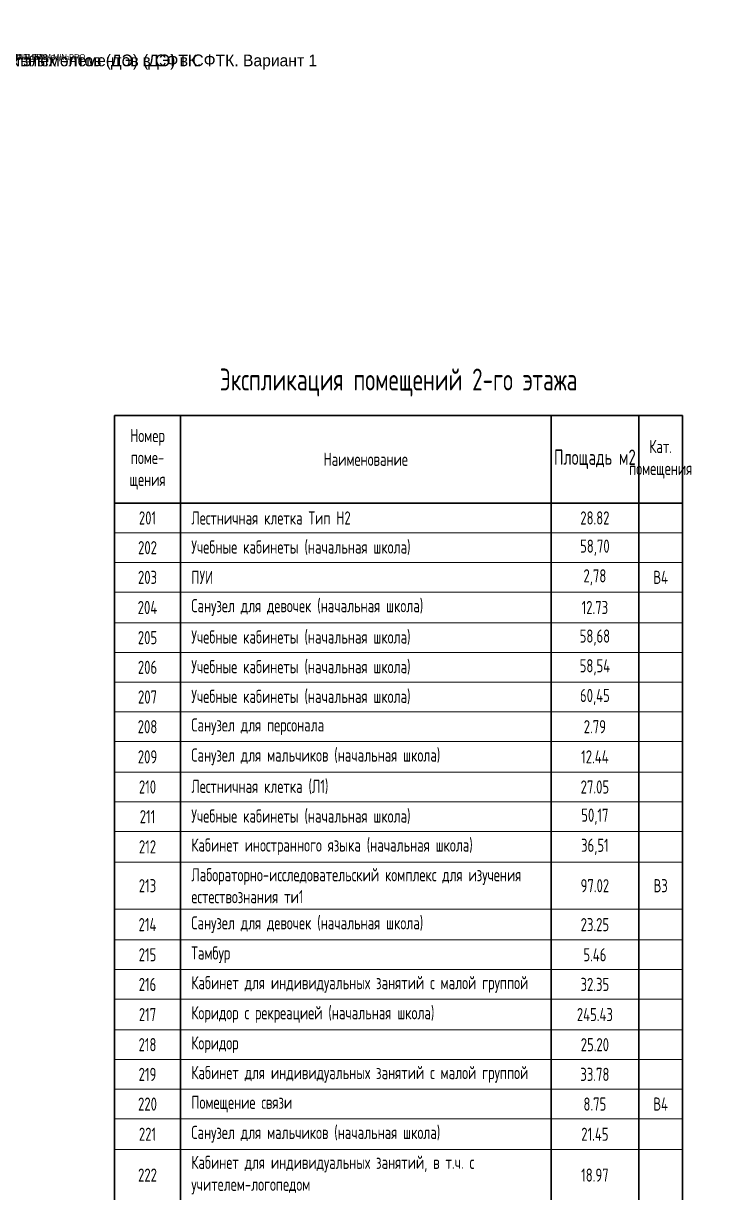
# Model space of a CAD drawing. Header units: millimetres. Extents: x -354900 to 8840672, y 0 to 292181.
# Drawn here: x 3896 to 19847, y 114360 to 141015 of the extents above; entities that cross this region are included whole.
import ezdxf
from ezdxf.enums import TextEntityAlignment as Align

# ---------------------------------------------------------------- set-up
doc = ezdxf.new("R2018")
doc.units = ezdxf.units.MM
doc.header["$MEASUREMENT"] = 0
doc.set_wipeout_variables(frame=1)
doc.layers.get('0').update_dxf_attribs({"color": 250, "lineweight": 9})
doc.layers.add('SG_Непечатный', color=8, linetype='Continuous', lineweight=0, plot=False)
doc.layers.add('SG_Форма', color=7, linetype='Continuous', lineweight=40)
doc.layers.add('АР_Таблицы', color=250, linetype='Continuous')
doc.styles.add('ISOCPEUR', font='isocpeur.ttf', dxfattribs={"width": 0.7})
doc.styles.add('ISOCPEUR_2', font='isocpeur.ttf', dxfattribs={"width": 0.9, "height": 300})
doc.styles.add('SG_Arial_2.5', font='arial.ttf', dxfattribs={"height": 2.5})
doc.styles.get("Standard").update_dxf_attribs({"font": 'isocpeur.ttf'})
doc.styles.add('Архитект', font='isocpeur.ttf', dxfattribs={"width": 0.8, "oblique": 8})

# ---------------------------------------------------------------- blocks, each defined once
blk = doc.blocks.new('*T177')
at = {"layer": 'АР_Таблицы', "color": 0, "linetype": 'ByBlock', "lineweight": 30, "ltscale": 100, "transparency": 16777216}
for p, q in [((0, -1500), (12955, -1500)), ((0, -1500), (0, -39799)), ((1500, -1500), (1500, -39799)), ((9955, -1500), (9955, -39799)), ((0, -3500), (12955, -3500)), ((0, -39123), (12955, -39123)), ((0, -39799), (12955, -39799))]:
    blk.add_line(p, q, dxfattribs=at)
at = {"layer": 'АР_Таблицы', "color": 0, "linetype": 'ByBlock', "lineweight": 30, "ltscale": 500, "transparency": 16777216}
for p, q in [((11955, -1500), (11955, -39799)), ((12955, -1500), (12955, -39799))]:
    blk.add_line(p, q, dxfattribs=at)
at = {"layer": 'АР_Таблицы', "color": 0, "linetype": 'ByBlock', "lineweight": -2, "ltscale": 100, "transparency": 16777216}
for p, q in [((0, -4177), (12955, -4177)), ((0, -4854), (12955, -4854)), ((0, -5531), (12955, -5531)), ((0, -6228), (1500, -6228)), ((9955, -6228), (12955, -6228)), ((0, -6905), (1500, -6905)), ((9955, -6905), (12955, -6905)), ((0, -7582), (1500, -7582)), ((9955, -7582), (12955, -7582)), ((0, -8258), (12955, -8258)), ((0, -8935), (12955, -8935)), ((0, -9632), (12955, -9632)), ((0, -10309), (1500, -10309)), ((11955, -10309), (12955, -10309)), ((0, -10986), (9955, -10986)), ((11955, -10986), (12955, -10986)), ((0, -11683), (1500, -11683)), ((11955, -11683), (12955, -11683)), ((0, -12760), (1500, -12760)), ((11955, -12760), (12955, -12760)), ((0, -13457), (9955, -13457)), ((11955, -13457), (12955, -13457)), ((0, -14134), (12955, -14134)), ((0, -14811), (12955, -14811)), ((0, -15508), (12955, -15508)), ((0, -16185), (12955, -16185)), ((0, -16862), (9955, -16862)), ((11955, -16862), (12955, -16862)), ((0, -17539), (9955, -17539)), ((11955, -17539), (12955, -17539)), ((0, -18236), (9955, -18236)), ((11955, -18236), (12955, -18236)), ((0, -19403), (9955, -19403)), ((11955, -19403), (12955, -19403)), ((0, -20569), (12955, -20569)), ((0, -21246), (12955, -21246)), ((0, -21923), (9955, -21923)), ((11955, -21923), (12955, -21923)), ((0, -22600), (9955, -22600)), ((11955, -22600), (12955, -22600)), ((0, -23297), (9955, -23297)), ((11955, -23297), (12955, -23297)), ((0, -24494), (1500, -24494)), ((11955, -24494), (12955, -24494)), ((0, -25171), (1500, -25171)), ((11955, -25171), (12955, -25171)), ((0, -25848), (1500, -25848)), ((11955, -25848), (12955, -25848)), ((0, -26525), (12955, -26525)), ((0, -27202), (9955, -27202)), ((11955, -27202), (12955, -27202)), ((0, -27879), (9955, -27879)), ((11955, -27879), (12955, -27879)), ((0, -28556), (9955, -28556)), ((11955, -28556), (12955, -28556)), ((0, -29233), (1500, -29233)), ((11955, -29233), (12955, -29233)), ((0, -29909), (1500, -29909)), ((11955, -29909), (12955, -29909)), ((0, -31046), (1500, -31046)), ((11955, -31046), (12955, -31046)), ((0, -31723), (1500, -31723)), ((11955, -31723), (12955, -31723)), ((0, -32400), (1500, -32400)), ((11955, -32400), (12955, -32400)), ((0, -33077), (1500, -33077)), ((11955, -33077), (12955, -33077)), ((0, -33774), (1500, -33774)), ((11955, -33774), (12955, -33774)), ((0, -35001), (1500, -35001)), ((11955, -35001), (12955, -35001)), ((0, -35678), (1500, -35678)), ((11955, -35678), (12955, -35678)), ((0, -36355), (1500, -36355)), ((11955, -36355), (12955, -36355)), ((0, -37052), (1500, -37052)), ((11955, -37052), (12955, -37052)), ((0, -37749), (1500, -37749)), ((11955, -37749), (12955, -37749)), ((0, -38446), (1500, -38446)), ((11955, -38446), (12955, -38446))]:
    blk.add_line(p, q, dxfattribs=at)
at = {"layer": 'АР_Таблицы', "color": 0, "linetype": 'ByBlock', "lineweight": 9, "ltscale": 100, "transparency": 16777216}
for p, q in [((1500, -6228), (9955, -6228)), ((1500, -6905), (9955, -6905)), ((1500, -7582), (9955, -7582)), ((1500, -10309), (11955, -10309)), ((9955, -10986), (11955, -10986)), ((1500, -11683), (11955, -11683)), ((1500, -12760), (11955, -12760)), ((9955, -13457), (11955, -13457)), ((9955, -16862), (11955, -16862)), ((9955, -17539), (11955, -17539)), ((9955, -18236), (11955, -18236)), ((9955, -19403), (11955, -19403)), ((9955, -21923), (11955, -21923)), ((9955, -22600), (11955, -22600)), ((9955, -23297), (11955, -23297)), ((1500, -24494), (11955, -24494)), ((1500, -25171), (11955, -25171)), ((1500, -25848), (11955, -25848)), ((9955, -27202), (11955, -27202)), ((9955, -27879), (11955, -27879)), ((9955, -28556), (11955, -28556)), ((1500, -29233), (11955, -29233)), ((1500, -29909), (11955, -29909)), ((1500, -31046), (11955, -31046)), ((1500, -31723), (11955, -31723)), ((1500, -32400), (11955, -32400)), ((1500, -33077), (11955, -33077)), ((1500, -33774), (11955, -33774)), ((1500, -35001), (11955, -35001)), ((1500, -35678), (11955, -35678)), ((1500, -36355), (11955, -36355)), ((1500, -37052), (11955, -37052)), ((1500, -37749), (11955, -37749)), ((1500, -38446), (11955, -38446))]:
    blk.add_line(p, q, dxfattribs=at)
at = {"layer": 'АР_Таблицы', "ltscale": 100, "transparency": 16777216}
for s, insert, char_height, width, attachment_point, style in [('Экспликация помещений 2-го этажа', (6477, -750), 500, 12854.8, 5, 'ISOCPEUR'), ('Номер поме- щения', (750, -2500), 300, 1400, 5, 'ISOCPEUR'), ('Кат. помещения', (12455, -2500), 300, 900, 5, 'ISOCPEUR'), ('Наименование', (5727, -2500), 300, 8354.8, 5, 'ISOCPEUR'), ('Площадь м2', (10955, -2500), 350, 1900, 5, 'ISOCPEUR'), ('201', (750, -3838), 300, 1223.08, 5, 'ISOCPEUR'), ('Лестничная клетка Тип Н2', (1750, -3838), 300, 7954.8, 4, 'ISOCPEUR'), ('28.82', (10955, -3838), 300, 1500, 5, 'ISOCPEUR'), ('202', (750, -4515), 300, 1223.08, 5, 'ISOCPEUR'), ('Учебные кабинеты (начальная школа)', (1750, -4515), 300, 7954.8, 4, 'ISOCPEUR'), ('58,70', (10955, -4515), 300, 1500, 5, 'ISOCPEUR'), ('203', (750, -5192), 300, 1223.08, 5, 'ISOCPEUR'), ('ПУИ', (1750, -5192), 300, 7954.8, 4, 'ISOCPEUR'), ('2,78', (10955, -5192), 300, 1500, 5, 'ISOCPEUR'), ('{\\C1;В4}', (12455, -5192), 300, 900, 5, 'ISOCPEUR'), ('204', (750, -5879), 300, 1223.08, 5, 'ISOCPEUR'), ('Санузел для девочек (начальная школа)', (1750, -5879), 300, 7954.8, 4, 'ISOCPEUR'), ('12.73', (10955, -5879), 300, 1500, 5, 'ISOCPEUR'), ('{\\Q0;\\W0.7;Учебные кабинеты (начальная школа)}', (1750, -6566), 300, 7954.8, 4, 'Архитект'), ('58,68', (10955, -6566), 300, 1500, 5, 'ISOCPEUR'), ('205', (750, -6566), 300, 1223.08, 5, 'ISOCPEUR'), ('206', (750, -7243), 300, 1223.08, 5, 'ISOCPEUR'), ('{\\Q0;\\W0.7;Учебные кабинеты (начальная школа)}', (1750, -7243), 300, 7954.8, 4, 'Архитект'), ('58,54', (10955, -7243), 300, 1500, 5, 'ISOCPEUR'), ('{\\Q0;\\W0.7;Учебные кабинеты (начальная школа)}', (1750, -7920), 300, 7954.8, 4, 'Архитект'), ('207', (750, -7920), 300, 1223.08, 5, 'ISOCPEUR'), ('60,45', (10955, -7920), 300, 1500, 5, 'ISOCPEUR'), ('208', (750, -8597), 300, 1223.08, 5, 'ISOCPEUR'), ('Санузел для персонала', (1750, -8597), 300, 7954.8, 4, 'ISOCPEUR'), ('2.79', (10955, -8597), 300, 1500, 5, 'ISOCPEUR'), ('Санузел для мальчиков (начальная школа)', (1750, -9284), 300, 7954.8, 4, 'ISOCPEUR'), ('209', (750, -9284), 300, 1223.08, 5, 'ISOCPEUR'), ('12.44', (10955, -9284), 300, 1500, 5, 'ISOCPEUR'), ('210', (750, -9971), 300, 1223.08, 5, 'ISOCPEUR'), ('Лестничная клетка (Л1)', (1750, -9971), 300, 7954.8, 4, 'ISOCPEUR'), ('27.05', (10955, -9971), 300, 1500, 5, 'ISOCPEUR'), ('211', (750, -10648), 300, 1223.08, 5, 'ISOCPEUR'), ('{\\Q0;\\W0.7;Учебные кабинеты (начальная школа)}', (1750, -10648), 300, 7954.8, 4, 'Архитект'), ('50,17', (10955, -10648), 300, 1500, 5, 'ISOCPEUR'), ('212', (750, -11335), 300, 1223.08, 5, 'ISOCPEUR'), ('Кабинет иностранного языка (начальная школа)', (1750, -11335), 300, 7954.8, 4, 'ISOCPEUR'), ('36,51', (10955, -11335), 300, 1500, 5, 'ISOCPEUR'), ('Лабораторно-исследовательский комплекс для изучения естествознания ти1', (1750, -12222), 300, 7954.8, 4, 'ISOCPEUR'), ('213', (750, -12222), 300, 1223.08, 5, 'ISOCPEUR'), ('97.02', (10955, -12222), 300, 1500, 5, 'ISOCPEUR'), ('{\\Q0;\\W0.7;\\C1;В3}', (12455, -12222), 300, 900, 5, 'Архитект'), ('214', (750, -13109), 300, 1223.08, 5, 'ISOCPEUR'), ('Санузел для девочек (начальная школа)', (1750, -13109), 300, 7954.8, 4, 'ISOCPEUR'), ('23.25', (10955, -13109), 300, 1500, 5, 'ISOCPEUR'), ('215', (750, -13796), 300, 1223.08, 5, 'ISOCPEUR'), ('Тамбур', (1750, -13796), 300, 7954.8, 4, 'ISOCPEUR'), ('5.46', (10955, -13796), 300, 1500, 5, 'ISOCPEUR'), ('216', (750, -14473), 300, 1223.08, 5, 'ISOCPEUR'), ('Кабинет для индивидуальных занятий с малой группой', (1750, -14473), 300, 7954.8, 4, 'ISOCPEUR'), ('32.35', (10955, -14473), 300, 1500, 5, 'ISOCPEUR'), ('217', (750, -15159), 300, 1223.08, 5, 'ISOCPEUR'), ('Коридор с рекреацией (начальная школа)', (1750, -15159), 300, 7954.8, 4, 'ISOCPEUR'), ('245.43', (10955, -15159), 300, 1500, 5, 'ISOCPEUR'), ('218', (750, -15846), 300, 1223.08, 5, 'ISOCPEUR'), ('Коридор', (1750, -15846), 300, 7954.8, 4, 'ISOCPEUR'), ('25.20', (10955, -15846), 300, 1500, 5, 'ISOCPEUR'), ('219', (750, -16523), 300, 1223.08, 5, 'ISOCPEUR'), ('Кабинет для индивидуальных занятий с малой группой', (1750, -16523), 300, 7954.8, 4, 'ISOCPEUR'), ('33.78', (10955, -16523), 300, 1500, 5, 'ISOCPEUR'), ('220', (750, -17200), 300, 1223.08, 5, 'ISOCPEUR'), ('Помещение связи', (1750, -17200), 300, 7954.8, 4, 'ISOCPEUR'), ('8.75', (10955, -17200), 300, 1500, 5, 'ISOCPEUR'), ('{\\C1;В4}', (12455, -17200), 300, 900, 5, 'ISOCPEUR'), ('221', (750, -17887), 300, 1223.08, 5, 'ISOCPEUR'), ('Санузел для мальчиков (начальная школа)', (1750, -17887), 300, 7954.8, 4, 'ISOCPEUR'), ('21.45', (10955, -17887), 300, 1500, 5, 'ISOCPEUR'), ('Кабинет для индивидуальных занятий, в т.ч. с учителем-логопедом', (1750, -18819), 300, 7954.8, 4, 'ISOCPEUR'), ('222', (750, -18819), 300, 1223.08, 5, 'ISOCPEUR'), ('18.97', (10955, -18819), 300, 1500, 5, 'ISOCPEUR'), ('Кабинет для индивидуальных занятий, в т.ч. с коррекционным педагогом', (1750, -19986), 300, 7954.8, 4, 'ISOCPEUR'), ('223', (750, -19986), 300, 1223.08, 5, 'ISOCPEUR'), ('19.22', (10955, -19986), 300, 1500, 5, 'ISOCPEUR'), ('224', (750, -20908), 300, 1223.08, 5, 'ISOCPEUR'), ('Учебные кабинеты (начальная школа)', (1750, -20908), 300, 7954.8, 4, 'ISOCPEUR'), ('54,17', (10955, -20908), 300, 1500, 5, 'ISOCPEUR'), ('225', (750, -21585), 300, 1223.08, 5, 'ISOCPEUR'), ('Кладовая инвентаря творческой мастерской ', (1750, -21585), 300, 7954.8, 4, 'ISOCPEUR'), ('17,75', (10955, -21585), 300, 1500, 5, 'ISOCPEUR'), ('{\\C1;В3}', (12455, -21585), 300, 900, 5, 'ISOCPEUR'), ('226', (750, -22262), 300, 1223.08, 5, 'ISOCPEUR'), ('Творческая мастерская ', (1750, -22262), 300, 7954.8, 4, 'ISOCPEUR'), ('54,82', (10955, -22262), 300, 1500, 5, 'ISOCPEUR'), ('{\\C1;В3}', (12455, -22262), 300, 900, 5, 'ISOCPEUR'), ('226.1', (750, -22949), 300, 1223.08, 5, 'ISOCPEUR'), ('Кабинет иностранного языка (начальная школа)', (1750, -22949), 300, 7954.8, 4, 'ISOCPEUR'), ('34,58', (10955, -22949), 300, 1500, 5, 'ISOCPEUR'), ('Многофункциональное пространство с функцией актового зала (с эстрадой в уровне пола)', (1750, -23896), 300, 7954.8, 4, 'ISOCPEUR'), ('272,39', (10955, -23896), 300, 1500, 5, 'ISOCPEUR'), ('227', (750, -23896), 300, 1223.08, 5, 'ISOCPEUR'), ('228', (750, -24833), 300, 1223.08, 5, 'ISOCPEUR'), ('Кроссовая', (1750, -24833), 300, 7954.8, 4, 'ISOCPEUR'), ('10,72', (10955, -24833), 300, 1500, 5, 'ISOCPEUR'), ('{\\C1;В3}', (12455, -24833), 300, 900, 5, 'ISOCPEUR'), ('Лестничная клетка (Л1)', (1750, -25509), 300, 7954.8, 4, 'ISOCPEUR'), ('229', (750, -25509), 300, 1223.08, 5, 'ISOCPEUR'), ('21,00', (10955, -25509), 300, 1500, 5, 'ISOCPEUR'), ('229.1', (750, -26186), 300, 1223.08, 5, 'ISOCPEUR'), ('Тамбур', (1750, -26186), 300, 7954.8, 4, 'ISOCPEUR'), ('4,48', (10955, -26186), 300, 1500, 5, 'ISOCPEUR'), ('230', (750, -26863), 300, 1223.08, 5, 'ISOCPEUR'), ('Тех. помещение', (1750, -26863), 300, 7954.8, 4, 'ISOCPEUR'), ('3,93', (10955, -26863), 300, 1500, 5, 'ISOCPEUR'), ('{\\C1;В4}', (12455, -26863), 300, 900, 5, 'ISOCPEUR'), ('231', (750, -27540), 300, 1223.08, 5, 'ISOCPEUR'), ('Артистическая', (1750, -27540), 300, 7954.8, 4, 'ISOCPEUR'), ('14,75', (10955, -27540), 300, 1500, 5, 'ISOCPEUR'), ('232', (750, -28217), 300, 1223.08, 5, 'ISOCPEUR'), ('Кладовая инвентаря', (1750, -28217), 300, 7954.8, 4, 'ISOCPEUR'), ('16,65', (10955, -28217), 300, 1500, 5, 'ISOCPEUR'), ('{\\C1;В3}', (12455, -28217), 300, 900, 5, 'ISOCPEUR'), ('233', (750, -28894), 300, 1223.08, 5, 'ISOCPEUR'), ('Кладовая кабинета материальной технологии', (1750, -28894), 300, 7954.8, 4, 'ISOCPEUR'), ('23,55', (10955, -28894), 300, 1500, 5, 'ISOCPEUR'), ('{\\C240;\\c2367469;В3}', (12455, -28894), 300, 900, 5, 'ISOCPEUR'), ('234', (750, -29571), 300, 1223.08, 5, 'ISOCPEUR'), ('Кабинет материальной технологии тип 2', (1750, -29571), 300, 7954.8, 4, 'ISOCPEUR'), ('86,25', (10955, -29571), 300, 1500, 5, 'ISOCPEUR'), ('{\\C1;В3}', (12455, -29571), 300, 900, 5, 'ISOCPEUR'), ('Кабинет с рабочим пространством для учителей тип 1 (начальная школа)', (1750, -30478), 300, 7954.8, 4, 'ISOCPEUR'), ('235', (750, -30478), 300, 1223.08, 5, 'ISOCPEUR'), ('44,43', (10955, -30478), 300, 1500, 5, 'ISOCPEUR'), ('236', (750, -31385), 300, 1223.08, 5, 'ISOCPEUR'), ('Кабинет материальной технологии тип 1', (1750, -31385), 300, 7954.8, 4, 'ISOCPEUR'), ('102,78', (10955, -31385), 300, 1500, 5, 'ISOCPEUR'), ('{\\C1;В3}', (12455, -31385), 300, 900, 5, 'ISOCPEUR'), ('237', (750, -32062), 300, 1223.08, 5, 'ISOCPEUR'), ('ПУИ', (1750, -32062), 300, 7954.8, 4, 'ISOCPEUR'), ('3,24', (10955, -32062), 300, 1500, 5, 'ISOCPEUR'), ('{\\C1;В4}', (12455, -32062), 300, 900, 5, 'ISOCPEUR'), ('238', (750, -32739), 300, 1223.08, 5, 'ISOCPEUR'), ('Санузел для персонала', (1750, -32739), 300, 7954.8, 4, 'ISOCPEUR'), ('2,56', (10955, -32739), 300, 1500, 5, 'ISOCPEUR'), ('239', (750, -33426), 300, 1223.08, 5, 'ISOCPEUR'), ('Санузел для мальчиков (основная и старшая школа)', (1750, -33426), 300, 7954.8, 4, 'ISOCPEUR'), ('20,92', (10955, -33426), 300, 1500, 5, 'ISOCPEUR'), ('Санузел для девочек с комнатой личной гигиены (основная и старшая школа)', (1750, -34388), 300, 7954.8, 4, 'ISOCPEUR'), ('240', (750, -34388), 300, 1223.08, 5, 'ISOCPEUR'), ('25,84', (10955, -34388), 300, 1500, 5, 'ISOCPEUR'), ('Лестничная клетка (Л1)', (1750, -35339), 300, 7954.8, 4, 'ISOCPEUR'), ('21,00', (10955, -35339), 300, 1500, 5, 'ISOCPEUR'), ('241', (750, -35339), 300, 1223.08, 5, 'ISOCPEUR'), ('242', (750, -36016), 300, 1223.08, 5, 'ISOCPEUR'), ('Лестничная клетка (Л1)', (1750, -36016), 300, 7954.8, 4, 'ISOCPEUR'), ('25,50', (10955, -36016), 300, 1500, 5, 'ISOCPEUR'), ('Коридор и рекреация (основная и старшая школа)', (1750, -36703), 300, 7954.8, 4, 'ISOCPEUR'), ('268,00', (10955, -36703), 300, 1500, 5, 'ISOCPEUR'), ('243', (750, -36703), 300, 1223.08, 5, 'ISOCPEUR'), ('244', (750, -37400), 300, 1223.08, 5, 'ISOCPEUR'), ('Коридор', (1750, -37400), 300, 7954.8, 4, 'ISOCPEUR'), ('78,72', (10955, -37400), 300, 1500, 5, 'ISOCPEUR'), ('245', (750, -38097), 300, 1223.08, 5, 'ISOCPEUR'), ('Коридор', (1750, -38097), 300, 7954.8, 4, 'ISOCPEUR'), ('77,66', (10955, -38097), 300, 1500, 5, 'ISOCPEUR')]:
    blk.add_mtext(s, dxfattribs=dict(at, insert=insert, char_height=char_height, width=width, attachment_point=attachment_point, style=style))
at = {"layer": 'АР_Таблицы', "ltscale": 500, "transparency": 16777216}
for s, insert, char_height, width, attachment_point, style in [('246', (750, -38784), 300, 1223.08, 5, 'ISOCPEUR'), ('Административный кабинет', (1750, -38784), 300, 7954.8, 4, 'ISOCPEUR'), ('18,87', (10955, -38784), 300, 1500, 5, 'ISOCPEUR'), ('Всего', (9705, -39461), 300, 7954.8, 6, 'ISOCPEUR'), ('2203.6', (10955, -39461), 250, 1980, 5, 'ISOCPEUR_2')]:
    blk.add_mtext(s, dxfattribs=dict(at, insert=insert, char_height=char_height, width=width, attachment_point=attachment_point, style=style))
blk = doc.blocks.new('*U659')
at = {"color": 0, "linetype": 'ByBlock', "lineweight": -2}
for points in [[(205, 285), (205, 292), (195, 292), (195, 285)], [(20, 20), (20, 5), (205, 5), (205, 20)]]:
    blk.add_lwpolyline(points, close=True, dxfattribs=at)
for points in [[(85, 20), (85, 5)], [(195, 20), (195, 5)], [(195, 13), (205, 13)]]:
    blk.add_lwpolyline(points, dxfattribs=at)
at = {"layer": 'SG_Непечатный'}
blk.add_lwpolyline([(0, 0), (210, 0), (210, 297), (0, 297)], close=True, dxfattribs=at)
at = {"color": 0, "linetype": 'ByBlock', "lineweight": -2, "style": 'SG_Arial_2.5'}
blk.add_text('Лист', height=2.5, dxfattribs=at).set_placement((200, 17), align=Align.MIDDLE_CENTER)
for tag, p in [('НОМЕР', (200, 289)), ('ЛИСТ_3', (200, 9))]:
    blk.add_attdef(tag, text='', height=2.5, dxfattribs=at).set_placement(p, align=Align.MIDDLE_CENTER)
at = {"color": 0, "linetype": 'ByBlock', "lineweight": -2, "flags": 104}
for tag, p in [('КОМПАНИЯ_3', (52, 13)), ('НАИМЕНОВАНИЕ_4', (140, 13))]:
    blk.add_attdef(tag, text='', height=2.5, dxfattribs=at).set_placement(p, align=Align.MIDDLE_CENTER)
blk.add_wipeout([(194, 292), (194, 285), (184, 285), (184, 292)])
at = {"color": 0, "linetype": 'ByBlock', "lineweight": -2}
blk.add_lwpolyline([(20, 5), (205, 5), (205, 292), (20, 292)], close=True, dxfattribs=at)
blk = doc.blocks.new('*U669')
at = {"color": 0, "linetype": 'ByBlock', "lineweight": -2}
for points in [[(205, 285), (205, 292), (195, 292), (195, 285)], [(20, 20), (20, 5), (205, 5), (205, 20)]]:
    blk.add_lwpolyline(points, close=True, dxfattribs=at)
for points in [[(85, 20), (85, 5)], [(195, 20), (195, 5)], [(195, 13), (205, 13)]]:
    blk.add_lwpolyline(points, dxfattribs=at)
at = {"layer": 'SG_Непечатный'}
blk.add_lwpolyline([(0, 0), (210, 0), (210, 297), (0, 297)], close=True, dxfattribs=at)
at = {"color": 0, "linetype": 'ByBlock', "lineweight": -2, "style": 'SG_Arial_2.5'}
blk.add_text('Лист', height=2.5, dxfattribs=at).set_placement((200, 17), align=Align.MIDDLE_CENTER)
for tag, p in [('НОМЕР', (200, 289)), ('ЛИСТ_3', (200, 9))]:
    blk.add_attdef(tag, text='', height=2.5, dxfattribs=at).set_placement(p, align=Align.MIDDLE_CENTER)
at = {"color": 0, "linetype": 'ByBlock', "lineweight": -2, "flags": 104}
for tag, p in [('КОМПАНИЯ_3', (52, 13)), ('НАИМЕНОВАНИЕ_4', (140, 13))]:
    blk.add_attdef(tag, text='', height=2.5, dxfattribs=at).set_placement(p, align=Align.MIDDLE_CENTER)
blk.add_wipeout([(194, 292), (194, 285), (184, 285), (184, 292)])
at = {"color": 0, "linetype": 'ByBlock', "lineweight": -2}
blk.add_lwpolyline([(20, 5), (205, 5), (205, 292), (20, 292)], close=True, dxfattribs=at)

msp = doc.modelspace()

# ---------------------------------------------------------------- block references
msp.add_blockref('*T177', (5977.6, 133578.4))
at = {"layer": 'SG_Форма'}
ref = msp.add_blockref('*U659', (1079.8, 140272.9), dxfattribs=at)
ref.add_attrib('НОМЕР', '177', dxfattribs={"layer": '0', "color": 0, "linetype": 'ByBlock', "lineweight": -2, "height": 2.5, "style": 'SG_Arial_2.5'}).set_placement((1279.8, 140561.4), align=Align.MIDDLE_CENTER)
lines = msp.add_mtext('Монтаж декоративных элементов (ДЭ) в СФТК. Вариант 1', dxfattribs={"layer": '0', "color": 0, "linetype": 'ByBlock', "lineweight": -2, "insert": (1220, 140285.8), "char_height": 106.859, "attachment_point": 1})
ref.add_attrib('НАИМЕНОВАНИЕ_4', '', (1220, 140285.8), dxfattribs={"flags": 104}).embed_mtext(lines)
lines = msp.add_mtext('СФТК VETONIT THERM MIN / VETONIT THERM MIN PRO \\PVETONIT THERM COMBI', dxfattribs={"layer": '0', "color": 0, "linetype": 'ByBlock', "lineweight": -2, "insert": (1132.2, 140289.6), "char_height": 50, "attachment_point": 1})
ref.add_attrib('КОМПАНИЯ_3', '', (1132.2, 140289.6), dxfattribs={"flags": 104}).embed_mtext(lines)
ref.add_attrib('ЛИСТ_3', '129', dxfattribs={"layer": '0', "color": 0, "linetype": 'ByBlock', "lineweight": -2, "height": 2.5, "style": 'SG_Arial_2.5'}).set_placement((1279.8, 140281.9), align=Align.MIDDLE_CENTER)

# ---------------------------------------------------------------- next in the draw order: block references
ref = msp.add_blockref('*U669', (554.8, 140272.9), dxfattribs=dict(at, xscale=2.5, yscale=2.5, zscale=2.5))
ref.add_attrib('НОМЕР', '177', dxfattribs={"layer": '0', "color": 0, "linetype": 'ByBlock', "lineweight": -2, "height": 6.25, "style": 'SG_Arial_2.5'}).set_placement((1054.8, 140994.2), align=Align.MIDDLE_CENTER)
lines = msp.add_mtext('Монтаж декоративных элементов (ДЭ) в СФТК. Вариант 1', dxfattribs={"layer": '0', "color": 0, "linetype": 'ByBlock', "lineweight": -2, "insert": (905.4, 140305), "char_height": 267.149, "attachment_point": 1})
ref.add_attrib('НАИМЕНОВАНИЕ_4', '', (905.4, 140305), dxfattribs={"flags": 104}).embed_mtext(lines)
lines = msp.add_mtext('СФТК VETONIT THERM MIN / VETONIT THERM MIN PRO \\PVETONIT THERM COMBI', dxfattribs={"layer": '0', "color": 0, "linetype": 'ByBlock', "lineweight": -2, "insert": (685.9, 140314.7), "char_height": 125, "attachment_point": 1})
ref.add_attrib('КОМПАНИЯ_3', '', (685.9, 140314.7), dxfattribs={"flags": 104}).embed_mtext(lines)
ref.add_attrib('ЛИСТ_3', '129', dxfattribs={"layer": '0', "color": 0, "linetype": 'ByBlock', "lineweight": -2, "height": 6.25, "style": 'SG_Arial_2.5'}).set_placement((1054.8, 140295.4), align=Align.MIDDLE_CENTER)

# ---------------------------------------------------------------- next in the draw order: block references
ref = msp.add_blockref('*U669', (-295.6, 140272.9), dxfattribs=dict(at, xscale=2.5, yscale=2.5, zscale=2.5))
ref.add_attrib('НОМЕР', '177', dxfattribs={"layer": '0', "color": 0, "linetype": 'ByBlock', "lineweight": -2, "height": 6.25, "style": 'SG_Arial_2.5'}).set_placement((204.4, 140994.2), align=Align.MIDDLE_CENTER)
lines = msp.add_mtext('Монтаж декоративных элементов (ДЭ) в СФТК.', dxfattribs={"layer": '0', "color": 0, "linetype": 'ByBlock', "lineweight": -2, "insert": (55, 140305), "char_height": 267.149, "attachment_point": 1})
ref.add_attrib('НАИМЕНОВАНИЕ_4', '', (55, 140305), dxfattribs={"flags": 104}).embed_mtext(lines)
lines = msp.add_mtext('СФТК VETONIT THERM MIN / VETONIT THERM MIN PRO \\PVETONIT THERM COMBI', dxfattribs={"layer": '0', "color": 0, "linetype": 'ByBlock', "lineweight": -2, "insert": (-164.5, 140314.7), "char_height": 125, "attachment_point": 1})
ref.add_attrib('КОМПАНИЯ_3', '', (-164.5, 140314.7), dxfattribs={"flags": 104}).embed_mtext(lines)

doc.saveas('drawing.dxf')
